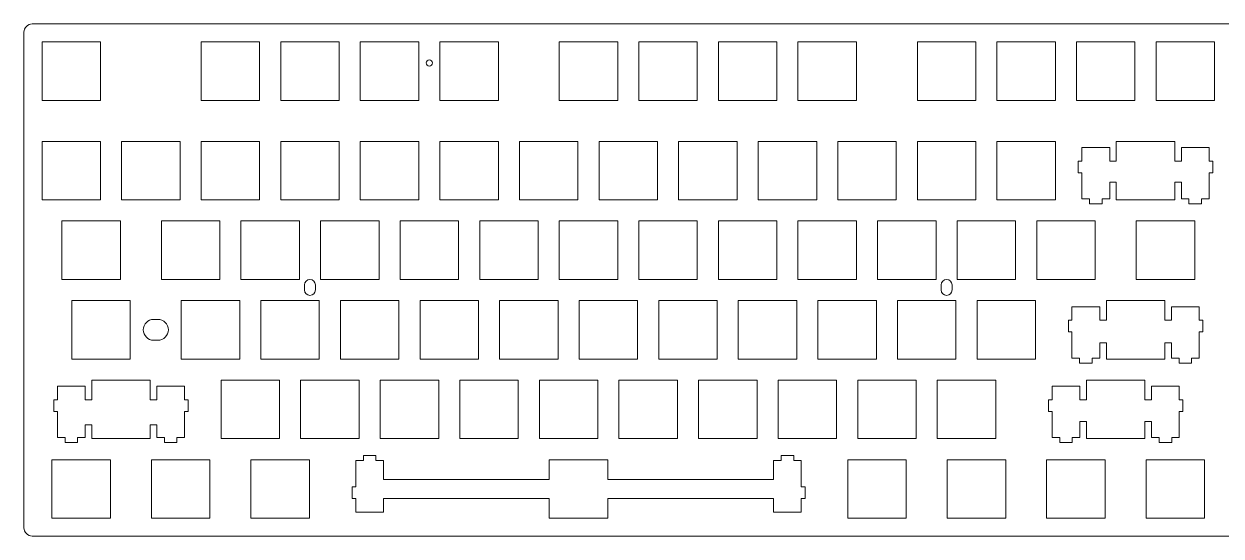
# Model space of a CAD drawing. Header units: millimetres. Extents: x -216 to 216, y -61 to 61.
# Drawn here: x -216.1 to 70.5, y -61.3 to 61.3 of the extents above; entities that cross this region are included whole.
import ezdxf

# ---------------------------------------------------------------- set-up
doc = ezdxf.new("R2010")
doc.units = ezdxf.units.MM
doc.header["$MEASUREMENT"] = 0
doc.layers.add('Layer1', color=7, linetype='Continuous')

msp = doc.modelspace()

# ---------------------------------------------------------------- linework, layer by layer
at = {"layer": 'Layer1', "color": 250, "lineweight": 9}
msp.add_ellipse((-119.05, 51.9716), major_axis=(0, 0.75), ratio=1, dxfattribs=at)
for points in [[(-214.1, 61.3), (-214.1, 61.3), (214.1, 61.3), (214.1, 61.3), (215.2, 61.3), (216.1, 60.4), (216.1, 59.3), (216.1, 59.3), (216.1, -59.3001), (216.1, -59.3001), (216.1, -60.4001), (215.2, -61.3001), (214.1, -61.3001), (214.1, -61.3001), (-214.1, -61.3001), (-214.1, -61.3001), (-215.2, -61.3001), (-216.1, -60.4001), (-216.1, -59.3001), (-216.1, -59.3001), (-216.1, 59.3), (-216.1, 59.3), (-216.1, 60.4), (-215.2, 61.3), (-214.1, 61.3)], [(-147.625, 0.1317), (-147.625, 0.1317), (-147.625, 0.1317), (-147.625, 0.1317), (-148.34, 0.1317), (-148.925, -0.4533), (-148.925, -1.1683), (-148.925, -1.1683), (-148.925, -2.3933), (-148.925, -2.3933), (-148.925, -3.1083), (-148.34, -3.6933), (-147.625, -3.6933), (-147.625, -3.6933), (-147.625, -3.6933), (-147.625, -3.6933), (-146.91, -3.6933), (-146.325, -3.1083), (-146.325, -2.3933), (-146.325, -2.3933), (-146.325, -1.1683), (-146.325, -1.1683), (-146.325, -0.4533), (-146.91, 0.1317), (-147.625, 0.1317)], [(4.775, 0.1317), (4.775, 0.1317), (4.775, 0.1317), (4.775, 0.1317), (4.06, 0.1317), (3.475, -0.4533), (3.475, -1.1683), (3.475, -1.1683), (3.475, -2.3933), (3.475, -2.3933), (3.475, -3.1083), (4.06, -3.6933), (4.775, -3.6933), (4.775, -3.6933), (4.775, -3.6933), (4.775, -3.6933), (5.49, -3.6933), (6.075, -3.1083), (6.075, -2.3933), (6.075, -2.3933), (6.075, -1.1683), (6.075, -1.1683), (6.075, -0.4533), (5.49, 0.1317), (4.775, 0.1317)], [(-185.034, -9.4183), (-185.034, -9.4183), (-184.034, -9.4183), (-184.034, -9.4183), (-182.659, -9.4183), (-181.534, -10.5433), (-181.534, -11.9183), (-181.534, -11.9183), (-181.534, -11.9183), (-181.534, -11.9183), (-181.534, -13.2933), (-182.659, -14.4183), (-184.034, -14.4183), (-184.034, -14.4183), (-185.034, -14.4183), (-185.034, -14.4183), (-186.409, -14.4183), (-187.534, -13.2933), (-187.534, -11.9183), (-187.534, -11.9183), (-187.534, -11.9183), (-187.534, -11.9183), (-187.534, -10.5433), (-186.409, -9.4183), (-185.034, -9.4183)]]:
    msp.add_open_spline(points, degree=3, knots=[0, 0, 0, 0, 0.125, 0.125, 0.125, 0.25, 0.25, 0.25, 0.375, 0.375, 0.375, 0.5, 0.5, 0.5, 0.625, 0.625, 0.625, 0.75, 0.75, 0.75, 0.875, 0.875, 0.875, 1, 1, 1, 1], dxfattribs=at)
at = {"layer": 'Layer1', "lineweight": 9}
for points, knots in [([(-197.775, 56.9937), (-197.775, 56.9937), (-211.775, 56.9937), (-211.775, 56.9937), (-211.775, 56.9937), (-211.775, 42.9937), (-211.775, 42.9937), (-211.775, 42.9937), (-197.775, 42.9937), (-197.775, 42.9937), (-197.775, 42.9937), (-197.775, 56.9937), (-197.775, 56.9937)], [0, 0, 0, 0, 0.25, 0.25, 0.25, 0.5, 0.5, 0.5, 0.75, 0.75, 0.75, 1, 1, 1, 1]), ([(-159.675, 56.9937), (-159.675, 56.9937), (-173.675, 56.9937), (-173.675, 56.9937), (-173.675, 56.9937), (-173.675, 42.9937), (-173.675, 42.9937), (-173.675, 42.9937), (-159.675, 42.9937), (-159.675, 42.9937), (-159.675, 42.9937), (-159.675, 56.9937), (-159.675, 56.9937)], [0, 0, 0, 0, 0.25, 0.25, 0.25, 0.5, 0.5, 0.5, 0.75, 0.75, 0.75, 1, 1, 1, 1]), ([(-140.625, 56.9937), (-140.625, 56.9937), (-154.625, 56.9937), (-154.625, 56.9937), (-154.625, 56.9937), (-154.625, 42.9937), (-154.625, 42.9937), (-154.625, 42.9937), (-140.625, 42.9937), (-140.625, 42.9937), (-140.625, 42.9937), (-140.625, 56.9937), (-140.625, 56.9937)], [0, 0, 0, 0, 0.25, 0.25, 0.25, 0.5, 0.5, 0.5, 0.75, 0.75, 0.75, 1, 1, 1, 1]), ([(-121.575, 56.9937), (-121.575, 56.9937), (-135.575, 56.9937), (-135.575, 56.9937), (-135.575, 56.9937), (-135.575, 42.9937), (-135.575, 42.9937), (-135.575, 42.9937), (-121.575, 42.9937), (-121.575, 42.9937), (-121.575, 42.9937), (-121.575, 56.9937), (-121.575, 56.9937)], [0, 0, 0, 0, 0.25, 0.25, 0.25, 0.5, 0.5, 0.5, 0.75, 0.75, 0.75, 1, 1, 1, 1]), ([(-102.525, 56.9937), (-102.525, 56.9937), (-116.525, 56.9937), (-116.525, 56.9937), (-116.525, 56.9937), (-116.525, 42.9937), (-116.525, 42.9937), (-116.525, 42.9937), (-102.525, 42.9937), (-102.525, 42.9937), (-102.525, 42.9937), (-102.525, 56.9937), (-102.525, 56.9937)], [0, 0, 0, 0, 0.25, 0.25, 0.25, 0.5, 0.5, 0.5, 0.75, 0.75, 0.75, 1, 1, 1, 1]), ([(-73.95, 56.9937), (-73.95, 56.9937), (-87.95, 56.9937), (-87.95, 56.9937), (-87.95, 56.9937), (-87.95, 42.9937), (-87.95, 42.9937), (-87.95, 42.9937), (-73.95, 42.9937), (-73.95, 42.9937), (-73.95, 42.9937), (-73.95, 56.9937), (-73.95, 56.9937)], [0, 0, 0, 0, 0.25, 0.25, 0.25, 0.5, 0.5, 0.5, 0.75, 0.75, 0.75, 1, 1, 1, 1]), ([(-54.9, 56.9937), (-54.9, 56.9937), (-68.9, 56.9937), (-68.9, 56.9937), (-68.9, 56.9937), (-68.9, 42.9937), (-68.9, 42.9937), (-68.9, 42.9937), (-54.9, 42.9937), (-54.9, 42.9937), (-54.9, 42.9937), (-54.9, 56.9937), (-54.9, 56.9937)], [0, 0, 0, 0, 0.25, 0.25, 0.25, 0.5, 0.5, 0.5, 0.75, 0.75, 0.75, 1, 1, 1, 1]), ([(-35.85, 56.9937), (-35.85, 56.9937), (-49.85, 56.9937), (-49.85, 56.9937), (-49.85, 56.9937), (-49.85, 42.9937), (-49.85, 42.9937), (-49.85, 42.9937), (-35.85, 42.9937), (-35.85, 42.9937), (-35.85, 42.9937), (-35.85, 56.9937), (-35.85, 56.9937)], [0, 0, 0, 0, 0.25, 0.25, 0.25, 0.5, 0.5, 0.5, 0.75, 0.75, 0.75, 1, 1, 1, 1]), ([(-16.8, 56.9937), (-16.8, 56.9937), (-30.8, 56.9937), (-30.8, 56.9937), (-30.8, 56.9937), (-30.8, 42.9937), (-30.8, 42.9937), (-30.8, 42.9937), (-16.8, 42.9937), (-16.8, 42.9937), (-16.8, 42.9937), (-16.8, 56.9937), (-16.8, 56.9937)], [0, 0, 0, 0, 0.25, 0.25, 0.25, 0.5, 0.5, 0.5, 0.75, 0.75, 0.75, 1, 1, 1, 1]), ([(11.775, 56.9937), (11.775, 56.9937), (-2.225, 56.9937), (-2.225, 56.9937), (-2.225, 56.9937), (-2.225, 42.9937), (-2.225, 42.9937), (-2.225, 42.9937), (11.775, 42.9937), (11.775, 42.9937), (11.775, 42.9937), (11.775, 56.9937), (11.775, 56.9937)], [0, 0, 0, 0, 0.25, 0.25, 0.25, 0.5, 0.5, 0.5, 0.75, 0.75, 0.75, 1, 1, 1, 1]), ([(30.825, 56.9937), (30.825, 56.9937), (16.825, 56.9937), (16.825, 56.9937), (16.825, 56.9937), (16.825, 42.9937), (16.825, 42.9937), (16.825, 42.9937), (30.825, 42.9937), (30.825, 42.9937), (30.825, 42.9937), (30.825, 56.9937), (30.825, 56.9937)], [0, 0, 0, 0, 0.25, 0.25, 0.25, 0.5, 0.5, 0.5, 0.75, 0.75, 0.75, 1, 1, 1, 1]), ([(49.875, 56.9937), (49.875, 56.9937), (35.875, 56.9937), (35.875, 56.9937), (35.875, 56.9937), (35.875, 42.9937), (35.875, 42.9937), (35.875, 42.9937), (49.875, 42.9937), (49.875, 42.9937), (49.875, 42.9937), (49.875, 56.9937), (49.875, 56.9937)], [0, 0, 0, 0, 0.25, 0.25, 0.25, 0.5, 0.5, 0.5, 0.75, 0.75, 0.75, 1, 1, 1, 1]), ([(68.925, 56.9937), (68.925, 56.9937), (54.925, 56.9937), (54.925, 56.9937), (54.925, 56.9937), (54.925, 42.9937), (54.925, 42.9937), (54.925, 42.9937), (68.925, 42.9937), (68.925, 42.9937), (68.925, 42.9937), (68.925, 56.9937), (68.925, 56.9937)], [0, 0, 0, 0, 0.25, 0.25, 0.25, 0.5, 0.5, 0.5, 0.75, 0.75, 0.75, 1, 1, 1, 1]), ([(-197.775, 33.1817), (-197.775, 33.1817), (-211.775, 33.1817), (-211.775, 33.1817), (-211.775, 33.1817), (-211.775, 19.1817), (-211.775, 19.1817), (-211.775, 19.1817), (-197.775, 19.1817), (-197.775, 19.1817), (-197.775, 19.1817), (-197.775, 33.1817), (-197.775, 33.1817)], [0, 0, 0, 0, 0.25, 0.25, 0.25, 0.5, 0.5, 0.5, 0.75, 0.75, 0.75, 1, 1, 1, 1]), ([(-178.725, 33.1817), (-178.725, 33.1817), (-192.725, 33.1817), (-192.725, 33.1817), (-192.725, 33.1817), (-192.725, 19.1817), (-192.725, 19.1817), (-192.725, 19.1817), (-178.725, 19.1817), (-178.725, 19.1817), (-178.725, 19.1817), (-178.725, 33.1817), (-178.725, 33.1817)], [0, 0, 0, 0, 0.25, 0.25, 0.25, 0.5, 0.5, 0.5, 0.75, 0.75, 0.75, 1, 1, 1, 1]), ([(-159.675, 33.1817), (-159.675, 33.1817), (-173.675, 33.1817), (-173.675, 33.1817), (-173.675, 33.1817), (-173.675, 19.1817), (-173.675, 19.1817), (-173.675, 19.1817), (-159.675, 19.1817), (-159.675, 19.1817), (-159.675, 19.1817), (-159.675, 33.1817), (-159.675, 33.1817)], [0, 0, 0, 0, 0.25, 0.25, 0.25, 0.5, 0.5, 0.5, 0.75, 0.75, 0.75, 1, 1, 1, 1]), ([(-140.625, 33.1817), (-140.625, 33.1817), (-154.625, 33.1817), (-154.625, 33.1817), (-154.625, 33.1817), (-154.625, 19.1817), (-154.625, 19.1817), (-154.625, 19.1817), (-140.625, 19.1817), (-140.625, 19.1817), (-140.625, 19.1817), (-140.625, 33.1817), (-140.625, 33.1817)], [0, 0, 0, 0, 0.25, 0.25, 0.25, 0.5, 0.5, 0.5, 0.75, 0.75, 0.75, 1, 1, 1, 1]), ([(-121.575, 33.1817), (-121.575, 33.1817), (-135.575, 33.1817), (-135.575, 33.1817), (-135.575, 33.1817), (-135.575, 19.1817), (-135.575, 19.1817), (-135.575, 19.1817), (-121.575, 19.1817), (-121.575, 19.1817), (-121.575, 19.1817), (-121.575, 33.1817), (-121.575, 33.1817)], [0, 0, 0, 0, 0.25, 0.25, 0.25, 0.5, 0.5, 0.5, 0.75, 0.75, 0.75, 1, 1, 1, 1]), ([(-102.525, 33.1817), (-102.525, 33.1817), (-116.525, 33.1817), (-116.525, 33.1817), (-116.525, 33.1817), (-116.525, 19.1817), (-116.525, 19.1817), (-116.525, 19.1817), (-102.525, 19.1817), (-102.525, 19.1817), (-102.525, 19.1817), (-102.525, 33.1817), (-102.525, 33.1817)], [0, 0, 0, 0, 0.25, 0.25, 0.25, 0.5, 0.5, 0.5, 0.75, 0.75, 0.75, 1, 1, 1, 1]), ([(-83.475, 33.1817), (-83.475, 33.1817), (-97.475, 33.1817), (-97.475, 33.1817), (-97.475, 33.1817), (-97.475, 19.1817), (-97.475, 19.1817), (-97.475, 19.1817), (-83.475, 19.1817), (-83.475, 19.1817), (-83.475, 19.1817), (-83.475, 33.1817), (-83.475, 33.1817)], [0, 0, 0, 0, 0.25, 0.25, 0.25, 0.5, 0.5, 0.5, 0.75, 0.75, 0.75, 1, 1, 1, 1]), ([(-64.425, 33.1817), (-64.425, 33.1817), (-78.425, 33.1817), (-78.425, 33.1817), (-78.425, 33.1817), (-78.425, 19.1817), (-78.425, 19.1817), (-78.425, 19.1817), (-64.425, 19.1817), (-64.425, 19.1817), (-64.425, 19.1817), (-64.425, 33.1817), (-64.425, 33.1817)], [0, 0, 0, 0, 0.25, 0.25, 0.25, 0.5, 0.5, 0.5, 0.75, 0.75, 0.75, 1, 1, 1, 1]), ([(-45.375, 33.1817), (-45.375, 33.1817), (-59.375, 33.1817), (-59.375, 33.1817), (-59.375, 33.1817), (-59.375, 19.1817), (-59.375, 19.1817), (-59.375, 19.1817), (-45.375, 19.1817), (-45.375, 19.1817), (-45.375, 19.1817), (-45.375, 33.1817), (-45.375, 33.1817)], [0, 0, 0, 0, 0.25, 0.25, 0.25, 0.5, 0.5, 0.5, 0.75, 0.75, 0.75, 1, 1, 1, 1]), ([(-26.325, 33.1817), (-26.325, 33.1817), (-40.325, 33.1817), (-40.325, 33.1817), (-40.325, 33.1817), (-40.325, 19.1817), (-40.325, 19.1817), (-40.325, 19.1817), (-26.325, 19.1817), (-26.325, 19.1817), (-26.325, 19.1817), (-26.325, 33.1817), (-26.325, 33.1817)], [0, 0, 0, 0, 0.25, 0.25, 0.25, 0.5, 0.5, 0.5, 0.75, 0.75, 0.75, 1, 1, 1, 1]), ([(-7.275, 33.1817), (-7.275, 33.1817), (-21.275, 33.1817), (-21.275, 33.1817), (-21.275, 33.1817), (-21.275, 19.1817), (-21.275, 19.1817), (-21.275, 19.1817), (-7.275, 19.1817), (-7.275, 19.1817), (-7.275, 19.1817), (-7.275, 33.1817), (-7.275, 33.1817)], [0, 0, 0, 0, 0.25, 0.25, 0.25, 0.5, 0.5, 0.5, 0.75, 0.75, 0.75, 1, 1, 1, 1]), ([(11.775, 33.1817), (11.775, 33.1817), (-2.225, 33.1817), (-2.225, 33.1817), (-2.225, 33.1817), (-2.225, 19.1817), (-2.225, 19.1817), (-2.225, 19.1817), (11.775, 19.1817), (11.775, 19.1817), (11.775, 19.1817), (11.775, 33.1817), (11.775, 33.1817)], [0, 0, 0, 0, 0.25, 0.25, 0.25, 0.5, 0.5, 0.5, 0.75, 0.75, 0.75, 1, 1, 1, 1]), ([(30.825, 33.1817), (30.825, 33.1817), (16.825, 33.1817), (16.825, 33.1817), (16.825, 33.1817), (16.825, 19.1817), (16.825, 19.1817), (16.825, 19.1817), (30.825, 19.1817), (30.825, 19.1817), (30.825, 19.1817), (30.825, 33.1817), (30.825, 33.1817)], [0, 0, 0, 0, 0.25, 0.25, 0.25, 0.5, 0.5, 0.5, 0.75, 0.75, 0.75, 1, 1, 1, 1]), ([(42, 19.4117), (42, 19.4117), (43.825, 19.4117), (43.825, 19.4117), (43.825, 19.4117), (43.825, 23.3817), (43.825, 23.3817), (43.825, 23.3817), (45.4, 23.3817), (45.4, 23.3817), (45.4, 23.3817), (45.4, 19.1817), (45.4, 19.1817), (45.4, 19.1817), (59.4, 19.1817), (59.4, 19.1817), (59.4, 19.1817), (59.4, 23.3817), (59.4, 23.3817), (59.4, 23.3817), (60.975, 23.3817), (60.975, 23.3817), (60.975, 23.3817), (60.975, 19.4117), (60.975, 19.4117), (60.975, 19.4117), (62.8, 19.4117), (62.8, 19.4117), (62.8, 19.4117), (62.8, 18.2107), (62.8, 18.2107), (62.8, 18.2107), (65.8, 18.2107), (65.8, 18.2107), (65.8, 18.2107), (65.8, 19.4117), (65.8, 19.4117), (65.8, 19.4117), (67.625, 19.4117), (67.625, 19.4117), (67.625, 19.4117), (67.625, 25.6817), (67.625, 25.6817), (67.625, 25.6817), (68.5, 25.6817), (68.5, 25.6817), (68.5, 25.6817), (68.5, 28.4817), (68.5, 28.4817), (68.5, 28.4817), (67.625, 28.4817), (67.625, 28.4817), (67.625, 28.4817), (67.625, 31.7117), (67.625, 31.7117), (67.625, 31.7117), (60.975, 31.7117), (60.975, 31.7117), (60.975, 31.7117), (60.975, 28.4817), (60.975, 28.4817), (60.975, 28.4817), (59.4, 28.4817), (59.4, 28.4817), (59.4, 28.4817), (59.4, 33.1817), (59.4, 33.1817), (59.4, 33.1817), (45.4, 33.1817), (45.4, 33.1817), (45.4, 33.1817), (45.4, 28.4817), (45.4, 28.4817), (45.4, 28.4817), (43.825, 28.4817), (43.825, 28.4817), (43.825, 28.4817), (43.825, 31.7117), (43.825, 31.7117), (43.825, 31.7117), (37.175, 31.7117), (37.175, 31.7117), (37.175, 31.7117), (37.175, 28.4817), (37.175, 28.4817), (37.175, 28.4817), (36.3, 28.4817), (36.3, 28.4817), (36.3, 28.4817), (36.3, 25.6817), (36.3, 25.6817), (36.3, 25.6817), (37.175, 25.6817), (37.175, 25.6817), (37.175, 25.6817), (37.175, 19.4117), (37.175, 19.4117), (37.175, 19.4117), (39, 19.4117), (39, 19.4117), (39, 19.4117), (39, 18.2107), (39, 18.2107), (39, 18.2107), (42, 18.2107), (42, 18.2107), (42, 18.2107), (42, 19.4117), (42, 19.4117)], [0, 0, 0, 0, 0.02777778, 0.02777778, 0.02777778, 0.05555556, 0.05555556, 0.05555556, 0.08333333, 0.08333333, 0.08333333, 0.11111111, 0.11111111, 0.11111111, 0.13888889, 0.13888889, 0.13888889, 0.16666667, 0.16666667, 0.16666667, 0.19444444, 0.19444444, 0.19444444, 0.22222222, 0.22222222, 0.22222222, 0.25, 0.25, 0.25, 0.27777778, 0.27777778, 0.27777778, 0.30555556, 0.30555556, 0.30555556, 0.33333333, 0.33333333, 0.33333333, 0.36111111, 0.36111111, 0.36111111, 0.38888889, 0.38888889, 0.38888889, 0.41666667, 0.41666667, 0.41666667, 0.44444444, 0.44444444, 0.44444444, 0.47222222, 0.47222222, 0.47222222, 0.5, 0.5, 0.5, 0.52777778, 0.52777778, 0.52777778, 0.55555556, 0.55555556, 0.55555556, 0.58333333, 0.58333333, 0.58333333, 0.61111111, 0.61111111, 0.61111111, 0.63888889, 0.63888889, 0.63888889, 0.66666667, 0.66666667, 0.66666667, 0.69444444, 0.69444444, 0.69444444, 0.72222222, 0.72222222, 0.72222222, 0.75, 0.75, 0.75, 0.77777778, 0.77777778, 0.77777778, 0.80555556, 0.80555556, 0.80555556, 0.83333333, 0.83333333, 0.83333333, 0.86111111, 0.86111111, 0.86111111, 0.88888889, 0.88888889, 0.88888889, 0.91666667, 0.91666667, 0.91666667, 0.94444444, 0.94444444, 0.94444444, 0.97222222, 0.97222222, 0.97222222, 1, 1, 1, 1]), ([(-193.012, 14.1317), (-193.012, 14.1317), (-207.012, 14.1317), (-207.012, 14.1317), (-207.012, 14.1317), (-207.012, 0.1317), (-207.012, 0.1317), (-207.012, 0.1317), (-193.012, 0.1317), (-193.012, 0.1317), (-193.012, 0.1317), (-193.012, 14.1317), (-193.012, 14.1317)], [0, 0, 0, 0, 0.25, 0.25, 0.25, 0.5, 0.5, 0.5, 0.75, 0.75, 0.75, 1, 1, 1, 1]), ([(-169.2, 14.1317), (-169.2, 14.1317), (-183.2, 14.1317), (-183.2, 14.1317), (-183.2, 14.1317), (-183.2, 0.1317), (-183.2, 0.1317), (-183.2, 0.1317), (-169.2, 0.1317), (-169.2, 0.1317), (-169.2, 0.1317), (-169.2, 14.1317), (-169.2, 14.1317)], [0, 0, 0, 0, 0.25, 0.25, 0.25, 0.5, 0.5, 0.5, 0.75, 0.75, 0.75, 1, 1, 1, 1]), ([(-150.15, 14.1317), (-150.15, 14.1317), (-164.15, 14.1317), (-164.15, 14.1317), (-164.15, 14.1317), (-164.15, 0.1317), (-164.15, 0.1317), (-164.15, 0.1317), (-150.15, 0.1317), (-150.15, 0.1317), (-150.15, 0.1317), (-150.15, 14.1317), (-150.15, 14.1317)], [0, 0, 0, 0, 0.25, 0.25, 0.25, 0.5, 0.5, 0.5, 0.75, 0.75, 0.75, 1, 1, 1, 1]), ([(-131.1, 14.1317), (-131.1, 14.1317), (-145.1, 14.1317), (-145.1, 14.1317), (-145.1, 14.1317), (-145.1, 0.1317), (-145.1, 0.1317), (-145.1, 0.1317), (-131.1, 0.1317), (-131.1, 0.1317), (-131.1, 0.1317), (-131.1, 14.1317), (-131.1, 14.1317)], [0, 0, 0, 0, 0.25, 0.25, 0.25, 0.5, 0.5, 0.5, 0.75, 0.75, 0.75, 1, 1, 1, 1]), ([(-112.05, 14.1317), (-112.05, 14.1317), (-126.05, 14.1317), (-126.05, 14.1317), (-126.05, 14.1317), (-126.05, 0.1317), (-126.05, 0.1317), (-126.05, 0.1317), (-112.05, 0.1317), (-112.05, 0.1317), (-112.05, 0.1317), (-112.05, 14.1317), (-112.05, 14.1317)], [0, 0, 0, 0, 0.25, 0.25, 0.25, 0.5, 0.5, 0.5, 0.75, 0.75, 0.75, 1, 1, 1, 1]), ([(-93, 14.1317), (-93, 14.1317), (-107, 14.1317), (-107, 14.1317), (-107, 14.1317), (-107, 0.1317), (-107, 0.1317), (-107, 0.1317), (-93, 0.1317), (-93, 0.1317), (-93, 0.1317), (-93, 14.1317), (-93, 14.1317)], [0, 0, 0, 0, 0.25, 0.25, 0.25, 0.5, 0.5, 0.5, 0.75, 0.75, 0.75, 1, 1, 1, 1]), ([(-73.95, 14.1317), (-73.95, 14.1317), (-87.95, 14.1317), (-87.95, 14.1317), (-87.95, 14.1317), (-87.95, 0.1317), (-87.95, 0.1317), (-87.95, 0.1317), (-73.95, 0.1317), (-73.95, 0.1317), (-73.95, 0.1317), (-73.95, 14.1317), (-73.95, 14.1317)], [0, 0, 0, 0, 0.25, 0.25, 0.25, 0.5, 0.5, 0.5, 0.75, 0.75, 0.75, 1, 1, 1, 1]), ([(-54.9, 14.1317), (-54.9, 14.1317), (-68.9, 14.1317), (-68.9, 14.1317), (-68.9, 14.1317), (-68.9, 0.1317), (-68.9, 0.1317), (-68.9, 0.1317), (-54.9, 0.1317), (-54.9, 0.1317), (-54.9, 0.1317), (-54.9, 14.1317), (-54.9, 14.1317)], [0, 0, 0, 0, 0.25, 0.25, 0.25, 0.5, 0.5, 0.5, 0.75, 0.75, 0.75, 1, 1, 1, 1]), ([(-35.85, 14.1317), (-35.85, 14.1317), (-49.85, 14.1317), (-49.85, 14.1317), (-49.85, 14.1317), (-49.85, 0.1317), (-49.85, 0.1317), (-49.85, 0.1317), (-35.85, 0.1317), (-35.85, 0.1317), (-35.85, 0.1317), (-35.85, 14.1317), (-35.85, 14.1317)], [0, 0, 0, 0, 0.25, 0.25, 0.25, 0.5, 0.5, 0.5, 0.75, 0.75, 0.75, 1, 1, 1, 1]), ([(-16.8, 14.1317), (-16.8, 14.1317), (-30.8, 14.1317), (-30.8, 14.1317), (-30.8, 14.1317), (-30.8, 0.1317), (-30.8, 0.1317), (-30.8, 0.1317), (-16.8, 0.1317), (-16.8, 0.1317), (-16.8, 0.1317), (-16.8, 14.1317), (-16.8, 14.1317)], [0, 0, 0, 0, 0.25, 0.25, 0.25, 0.5, 0.5, 0.5, 0.75, 0.75, 0.75, 1, 1, 1, 1]), ([(2.25, 14.1317), (2.25, 14.1317), (-11.75, 14.1317), (-11.75, 14.1317), (-11.75, 14.1317), (-11.75, 0.1317), (-11.75, 0.1317), (-11.75, 0.1317), (2.25, 0.1317), (2.25, 0.1317), (2.25, 0.1317), (2.25, 14.1317), (2.25, 14.1317)], [0, 0, 0, 0, 0.25, 0.25, 0.25, 0.5, 0.5, 0.5, 0.75, 0.75, 0.75, 1, 1, 1, 1]), ([(21.3, 14.1317), (21.3, 14.1317), (7.3, 14.1317), (7.3, 14.1317), (7.3, 14.1317), (7.3, 0.1317), (7.3, 0.1317), (7.3, 0.1317), (21.3, 0.1317), (21.3, 0.1317), (21.3, 0.1317), (21.3, 14.1317), (21.3, 14.1317)], [0, 0, 0, 0, 0.25, 0.25, 0.25, 0.5, 0.5, 0.5, 0.75, 0.75, 0.75, 1, 1, 1, 1]), ([(40.35, 14.1317), (40.35, 14.1317), (26.35, 14.1317), (26.35, 14.1317), (26.35, 14.1317), (26.35, 0.1317), (26.35, 0.1317), (26.35, 0.1317), (40.35, 0.1317), (40.35, 0.1317), (40.35, 0.1317), (40.35, 14.1317), (40.35, 14.1317)], [0, 0, 0, 0, 0.25, 0.25, 0.25, 0.5, 0.5, 0.5, 0.75, 0.75, 0.75, 1, 1, 1, 1]), ([(64.163, 14.1317), (64.163, 14.1317), (50.163, 14.1317), (50.163, 14.1317), (50.163, 14.1317), (50.163, 0.1317), (50.163, 0.1317), (50.163, 0.1317), (64.163, 0.1317), (64.163, 0.1317), (64.163, 0.1317), (64.163, 14.1317), (64.163, 14.1317)], [0, 0, 0, 0, 0.25, 0.25, 0.25, 0.5, 0.5, 0.5, 0.75, 0.75, 0.75, 1, 1, 1, 1]), ([(-190.631, -4.9183), (-190.631, -4.9183), (-204.631, -4.9183), (-204.631, -4.9183), (-204.631, -4.9183), (-204.631, -18.9183), (-204.631, -18.9183), (-204.631, -18.9183), (-190.631, -18.9183), (-190.631, -18.9183), (-190.631, -18.9183), (-190.631, -4.9183), (-190.631, -4.9183)], [0, 0, 0, 0, 0.25, 0.25, 0.25, 0.5, 0.5, 0.5, 0.75, 0.75, 0.75, 1, 1, 1, 1]), ([(-164.437, -4.9183), (-164.437, -4.9183), (-178.437, -4.9183), (-178.437, -4.9183), (-178.437, -4.9183), (-178.437, -18.9183), (-178.437, -18.9183), (-178.437, -18.9183), (-164.437, -18.9183), (-164.437, -18.9183), (-164.437, -18.9183), (-164.437, -4.9183), (-164.437, -4.9183)], [0, 0, 0, 0, 0.25, 0.25, 0.25, 0.5, 0.5, 0.5, 0.75, 0.75, 0.75, 1, 1, 1, 1]), ([(-145.387, -4.9183), (-145.387, -4.9183), (-159.387, -4.9183), (-159.387, -4.9183), (-159.387, -4.9183), (-159.387, -18.9183), (-159.387, -18.9183), (-159.387, -18.9183), (-145.387, -18.9183), (-145.387, -18.9183), (-145.387, -18.9183), (-145.387, -4.9183), (-145.387, -4.9183)], [0, 0, 0, 0, 0.25, 0.25, 0.25, 0.5, 0.5, 0.5, 0.75, 0.75, 0.75, 1, 1, 1, 1]), ([(-126.337, -4.9183), (-126.337, -4.9183), (-140.337, -4.9183), (-140.337, -4.9183), (-140.337, -4.9183), (-140.337, -18.9183), (-140.337, -18.9183), (-140.337, -18.9183), (-126.337, -18.9183), (-126.337, -18.9183), (-126.337, -18.9183), (-126.337, -4.9183), (-126.337, -4.9183)], [0, 0, 0, 0, 0.25, 0.25, 0.25, 0.5, 0.5, 0.5, 0.75, 0.75, 0.75, 1, 1, 1, 1]), ([(-107.287, -4.9183), (-107.287, -4.9183), (-121.287, -4.9183), (-121.287, -4.9183), (-121.287, -4.9183), (-121.287, -18.9183), (-121.287, -18.9183), (-121.287, -18.9183), (-107.287, -18.9183), (-107.287, -18.9183), (-107.287, -18.9183), (-107.287, -4.9183), (-107.287, -4.9183)], [0, 0, 0, 0, 0.25, 0.25, 0.25, 0.5, 0.5, 0.5, 0.75, 0.75, 0.75, 1, 1, 1, 1]), ([(-88.237, -4.9183), (-88.237, -4.9183), (-102.237, -4.9183), (-102.237, -4.9183), (-102.237, -4.9183), (-102.237, -18.9183), (-102.237, -18.9183), (-102.237, -18.9183), (-88.237, -18.9183), (-88.237, -18.9183), (-88.237, -18.9183), (-88.237, -4.9183), (-88.237, -4.9183)], [0, 0, 0, 0, 0.25, 0.25, 0.25, 0.5, 0.5, 0.5, 0.75, 0.75, 0.75, 1, 1, 1, 1]), ([(-69.187, -4.9183), (-69.187, -4.9183), (-83.187, -4.9183), (-83.187, -4.9183), (-83.187, -4.9183), (-83.187, -18.9183), (-83.187, -18.9183), (-83.187, -18.9183), (-69.187, -18.9183), (-69.187, -18.9183), (-69.187, -18.9183), (-69.187, -4.9183), (-69.187, -4.9183)], [0, 0, 0, 0, 0.25, 0.25, 0.25, 0.5, 0.5, 0.5, 0.75, 0.75, 0.75, 1, 1, 1, 1]), ([(-50.137, -4.9183), (-50.137, -4.9183), (-64.137, -4.9183), (-64.137, -4.9183), (-64.137, -4.9183), (-64.137, -18.9183), (-64.137, -18.9183), (-64.137, -18.9183), (-50.137, -18.9183), (-50.137, -18.9183), (-50.137, -18.9183), (-50.137, -4.9183), (-50.137, -4.9183)], [0, 0, 0, 0, 0.25, 0.25, 0.25, 0.5, 0.5, 0.5, 0.75, 0.75, 0.75, 1, 1, 1, 1]), ([(-31.087, -4.9183), (-31.087, -4.9183), (-45.087, -4.9183), (-45.087, -4.9183), (-45.087, -4.9183), (-45.087, -18.9183), (-45.087, -18.9183), (-45.087, -18.9183), (-31.087, -18.9183), (-31.087, -18.9183), (-31.087, -18.9183), (-31.087, -4.9183), (-31.087, -4.9183)], [0, 0, 0, 0, 0.25, 0.25, 0.25, 0.5, 0.5, 0.5, 0.75, 0.75, 0.75, 1, 1, 1, 1]), ([(-12.037, -4.9183), (-12.037, -4.9183), (-26.037, -4.9183), (-26.037, -4.9183), (-26.037, -4.9183), (-26.037, -18.9183), (-26.037, -18.9183), (-26.037, -18.9183), (-12.037, -18.9183), (-12.037, -18.9183), (-12.037, -18.9183), (-12.037, -4.9183), (-12.037, -4.9183)], [0, 0, 0, 0, 0.25, 0.25, 0.25, 0.5, 0.5, 0.5, 0.75, 0.75, 0.75, 1, 1, 1, 1]), ([(7.013, -4.9183), (7.013, -4.9183), (-6.987, -4.9183), (-6.987, -4.9183), (-6.987, -4.9183), (-6.987, -18.9183), (-6.987, -18.9183), (-6.987, -18.9183), (7.013, -18.9183), (7.013, -18.9183), (7.013, -18.9183), (7.013, -4.9183), (7.013, -4.9183)], [0, 0, 0, 0, 0.25, 0.25, 0.25, 0.5, 0.5, 0.5, 0.75, 0.75, 0.75, 1, 1, 1, 1]), ([(26.063, -4.9183), (26.063, -4.9183), (12.063, -4.9183), (12.063, -4.9183), (12.063, -4.9183), (12.063, -18.9183), (12.063, -18.9183), (12.063, -18.9183), (26.063, -18.9183), (26.063, -18.9183), (26.063, -18.9183), (26.063, -4.9183), (26.063, -4.9183)], [0, 0, 0, 0, 0.25, 0.25, 0.25, 0.5, 0.5, 0.5, 0.75, 0.75, 0.75, 1, 1, 1, 1]), ([(39.619, -18.6893), (39.619, -18.6893), (41.444, -18.6893), (41.444, -18.6893), (41.444, -18.6893), (41.444, -15.0183), (41.444, -15.0183), (41.444, -15.0183), (43.019, -15.0183), (43.019, -15.0183), (43.019, -15.0183), (43.019, -18.9183), (43.019, -18.9183), (43.019, -18.9183), (57.019, -18.9183), (57.019, -18.9183), (57.019, -18.9183), (57.019, -15.0183), (57.019, -15.0183), (57.019, -15.0183), (58.594, -15.0183), (58.594, -15.0183), (58.594, -15.0183), (58.594, -18.6893), (58.594, -18.6893), (58.594, -18.6893), (60.419, -18.6893), (60.419, -18.6893), (60.419, -18.6893), (60.419, -19.8883), (60.419, -19.8883), (60.419, -19.8883), (63.419, -19.8883), (63.419, -19.8883), (63.419, -19.8883), (63.419, -18.6893), (63.419, -18.6893), (63.419, -18.6893), (65.244, -18.6893), (65.244, -18.6893), (65.244, -18.6893), (65.244, -12.4183), (65.244, -12.4183), (65.244, -12.4183), (66.119, -12.4183), (66.119, -12.4183), (66.119, -12.4183), (66.119, -9.6183), (66.119, -9.6183), (66.119, -9.6183), (65.244, -9.6183), (65.244, -9.6183), (65.244, -9.6183), (65.244, -6.3883), (65.244, -6.3883), (65.244, -6.3883), (58.594, -6.3883), (58.594, -6.3883), (58.594, -6.3883), (58.594, -9.6183), (58.594, -9.6183), (58.594, -9.6183), (57.019, -9.6183), (57.019, -9.6183), (57.019, -9.6183), (57.019, -4.9183), (57.019, -4.9183), (57.019, -4.9183), (43.019, -4.9183), (43.019, -4.9183), (43.019, -4.9183), (43.019, -9.6183), (43.019, -9.6183), (43.019, -9.6183), (41.444, -9.6183), (41.444, -9.6183), (41.444, -9.6183), (41.444, -6.3883), (41.444, -6.3883), (41.444, -6.3883), (34.794, -6.3883), (34.794, -6.3883), (34.794, -6.3883), (34.794, -9.6183), (34.794, -9.6183), (34.794, -9.6183), (33.919, -9.6183), (33.919, -9.6183), (33.919, -9.6183), (33.919, -12.4183), (33.919, -12.4183), (33.919, -12.4183), (34.794, -12.4183), (34.794, -12.4183), (34.794, -12.4183), (34.794, -18.6893), (34.794, -18.6893), (34.794, -18.6893), (36.619, -18.6893), (36.619, -18.6893), (36.619, -18.6893), (36.619, -19.8883), (36.619, -19.8883), (36.619, -19.8883), (39.619, -19.8883), (39.619, -19.8883), (39.619, -19.8883), (39.619, -18.6893), (39.619, -18.6893)], [0, 0, 0, 0, 0.02777778, 0.02777778, 0.02777778, 0.05555556, 0.05555556, 0.05555556, 0.08333333, 0.08333333, 0.08333333, 0.11111111, 0.11111111, 0.11111111, 0.13888889, 0.13888889, 0.13888889, 0.16666667, 0.16666667, 0.16666667, 0.19444444, 0.19444444, 0.19444444, 0.22222222, 0.22222222, 0.22222222, 0.25, 0.25, 0.25, 0.27777778, 0.27777778, 0.27777778, 0.30555556, 0.30555556, 0.30555556, 0.33333333, 0.33333333, 0.33333333, 0.36111111, 0.36111111, 0.36111111, 0.38888889, 0.38888889, 0.38888889, 0.41666667, 0.41666667, 0.41666667, 0.44444444, 0.44444444, 0.44444444, 0.47222222, 0.47222222, 0.47222222, 0.5, 0.5, 0.5, 0.52777778, 0.52777778, 0.52777778, 0.55555556, 0.55555556, 0.55555556, 0.58333333, 0.58333333, 0.58333333, 0.61111111, 0.61111111, 0.61111111, 0.63888889, 0.63888889, 0.63888889, 0.66666667, 0.66666667, 0.66666667, 0.69444444, 0.69444444, 0.69444444, 0.72222222, 0.72222222, 0.72222222, 0.75, 0.75, 0.75, 0.77777778, 0.77777778, 0.77777778, 0.80555556, 0.80555556, 0.80555556, 0.83333333, 0.83333333, 0.83333333, 0.86111111, 0.86111111, 0.86111111, 0.88888889, 0.88888889, 0.88888889, 0.91666667, 0.91666667, 0.91666667, 0.94444444, 0.94444444, 0.94444444, 0.97222222, 0.97222222, 0.97222222, 1, 1, 1, 1]), ([(-203.269, -37.7393), (-203.269, -37.7393), (-201.444, -37.7393), (-201.444, -37.7393), (-201.444, -37.7393), (-201.444, -34.6693), (-201.444, -34.6693), (-201.444, -34.6693), (-199.869, -34.6693), (-199.869, -34.6693), (-199.869, -34.6693), (-199.869, -37.9693), (-199.869, -37.9693), (-199.869, -37.9693), (-185.869, -37.9693), (-185.869, -37.9693), (-185.869, -37.9693), (-185.869, -34.6693), (-185.869, -34.6693), (-185.869, -34.6693), (-184.294, -34.6693), (-184.294, -34.6693), (-184.294, -34.6693), (-184.294, -37.7393), (-184.294, -37.7393), (-184.294, -37.7393), (-182.469, -37.7393), (-182.469, -37.7393), (-182.469, -37.7393), (-182.469, -38.9393), (-182.469, -38.9393), (-182.469, -38.9393), (-179.469, -38.9393), (-179.469, -38.9393), (-179.469, -38.9393), (-179.469, -37.7393), (-179.469, -37.7393), (-179.469, -37.7393), (-177.644, -37.7393), (-177.644, -37.7393), (-177.644, -37.7393), (-177.644, -31.4693), (-177.644, -31.4693), (-177.644, -31.4693), (-176.769, -31.4693), (-176.769, -31.4693), (-176.769, -31.4693), (-176.769, -28.6683), (-176.769, -28.6683), (-176.769, -28.6683), (-177.644, -28.6683), (-177.644, -28.6683), (-177.644, -28.6683), (-177.644, -25.4393), (-177.644, -25.4393), (-177.644, -25.4393), (-184.294, -25.4393), (-184.294, -25.4393), (-184.294, -25.4393), (-184.294, -28.6683), (-184.294, -28.6683), (-184.294, -28.6683), (-185.869, -28.6683), (-185.869, -28.6683), (-185.869, -28.6683), (-185.869, -23.9693), (-185.869, -23.9693), (-185.869, -23.9693), (-199.869, -23.9693), (-199.869, -23.9693), (-199.869, -23.9693), (-199.869, -28.6683), (-199.869, -28.6683), (-199.869, -28.6683), (-201.444, -28.6683), (-201.444, -28.6683), (-201.444, -28.6683), (-201.444, -25.4393), (-201.444, -25.4393), (-201.444, -25.4393), (-208.094, -25.4393), (-208.094, -25.4393), (-208.094, -25.4393), (-208.094, -28.6683), (-208.094, -28.6683), (-208.094, -28.6683), (-208.969, -28.6683), (-208.969, -28.6683), (-208.969, -28.6683), (-208.969, -31.4693), (-208.969, -31.4693), (-208.969, -31.4693), (-208.094, -31.4693), (-208.094, -31.4693), (-208.094, -31.4693), (-208.094, -37.7393), (-208.094, -37.7393), (-208.094, -37.7393), (-206.269, -37.7393), (-206.269, -37.7393), (-206.269, -37.7393), (-206.269, -38.9393), (-206.269, -38.9393), (-206.269, -38.9393), (-203.269, -38.9393), (-203.269, -38.9393), (-203.269, -38.9393), (-203.269, -37.7393), (-203.269, -37.7393)], [0, 0, 0, 0, 0.02777778, 0.02777778, 0.02777778, 0.05555556, 0.05555556, 0.05555556, 0.08333333, 0.08333333, 0.08333333, 0.11111111, 0.11111111, 0.11111111, 0.13888889, 0.13888889, 0.13888889, 0.16666667, 0.16666667, 0.16666667, 0.19444444, 0.19444444, 0.19444444, 0.22222222, 0.22222222, 0.22222222, 0.25, 0.25, 0.25, 0.27777778, 0.27777778, 0.27777778, 0.30555556, 0.30555556, 0.30555556, 0.33333333, 0.33333333, 0.33333333, 0.36111111, 0.36111111, 0.36111111, 0.38888889, 0.38888889, 0.38888889, 0.41666667, 0.41666667, 0.41666667, 0.44444444, 0.44444444, 0.44444444, 0.47222222, 0.47222222, 0.47222222, 0.5, 0.5, 0.5, 0.52777778, 0.52777778, 0.52777778, 0.55555556, 0.55555556, 0.55555556, 0.58333333, 0.58333333, 0.58333333, 0.61111111, 0.61111111, 0.61111111, 0.63888889, 0.63888889, 0.63888889, 0.66666667, 0.66666667, 0.66666667, 0.69444444, 0.69444444, 0.69444444, 0.72222222, 0.72222222, 0.72222222, 0.75, 0.75, 0.75, 0.77777778, 0.77777778, 0.77777778, 0.80555556, 0.80555556, 0.80555556, 0.83333333, 0.83333333, 0.83333333, 0.86111111, 0.86111111, 0.86111111, 0.88888889, 0.88888889, 0.88888889, 0.91666667, 0.91666667, 0.91666667, 0.94444444, 0.94444444, 0.94444444, 0.97222222, 0.97222222, 0.97222222, 1, 1, 1, 1]), ([(-154.912, -23.9693), (-154.912, -23.9693), (-168.912, -23.9693), (-168.912, -23.9693), (-168.912, -23.9693), (-168.912, -37.9693), (-168.912, -37.9693), (-168.912, -37.9693), (-154.912, -37.9693), (-154.912, -37.9693), (-154.912, -37.9693), (-154.912, -23.9693), (-154.912, -23.9693)], [0, 0, 0, 0, 0.25, 0.25, 0.25, 0.5, 0.5, 0.5, 0.75, 0.75, 0.75, 1, 1, 1, 1]), ([(-135.862, -23.9693), (-135.862, -23.9693), (-149.862, -23.9693), (-149.862, -23.9693), (-149.862, -23.9693), (-149.862, -37.9693), (-149.862, -37.9693), (-149.862, -37.9693), (-135.862, -37.9693), (-135.862, -37.9693), (-135.862, -37.9693), (-135.862, -23.9693), (-135.862, -23.9693)], [0, 0, 0, 0, 0.25, 0.25, 0.25, 0.5, 0.5, 0.5, 0.75, 0.75, 0.75, 1, 1, 1, 1]), ([(-116.812, -23.9693), (-116.812, -23.9693), (-130.812, -23.9693), (-130.812, -23.9693), (-130.812, -23.9693), (-130.812, -37.9693), (-130.812, -37.9693), (-130.812, -37.9693), (-116.812, -37.9693), (-116.812, -37.9693), (-116.812, -37.9693), (-116.812, -23.9693), (-116.812, -23.9693)], [0, 0, 0, 0, 0.25, 0.25, 0.25, 0.5, 0.5, 0.5, 0.75, 0.75, 0.75, 1, 1, 1, 1]), ([(-97.762, -23.9693), (-97.762, -23.9693), (-111.762, -23.9693), (-111.762, -23.9693), (-111.762, -23.9693), (-111.762, -37.9693), (-111.762, -37.9693), (-111.762, -37.9693), (-97.762, -37.9693), (-97.762, -37.9693), (-97.762, -37.9693), (-97.762, -23.9693), (-97.762, -23.9693)], [0, 0, 0, 0, 0.25, 0.25, 0.25, 0.5, 0.5, 0.5, 0.75, 0.75, 0.75, 1, 1, 1, 1]), ([(-78.712, -23.9693), (-78.712, -23.9693), (-92.712, -23.9693), (-92.712, -23.9693), (-92.712, -23.9693), (-92.712, -37.9693), (-92.712, -37.9693), (-92.712, -37.9693), (-78.712, -37.9693), (-78.712, -37.9693), (-78.712, -37.9693), (-78.712, -23.9693), (-78.712, -23.9693)], [0, 0, 0, 0, 0.25, 0.25, 0.25, 0.5, 0.5, 0.5, 0.75, 0.75, 0.75, 1, 1, 1, 1]), ([(-59.662, -23.9693), (-59.662, -23.9693), (-73.662, -23.9693), (-73.662, -23.9693), (-73.662, -23.9693), (-73.662, -37.9693), (-73.662, -37.9693), (-73.662, -37.9693), (-59.662, -37.9693), (-59.662, -37.9693), (-59.662, -37.9693), (-59.662, -23.9693), (-59.662, -23.9693)], [0, 0, 0, 0, 0.25, 0.25, 0.25, 0.5, 0.5, 0.5, 0.75, 0.75, 0.75, 1, 1, 1, 1]), ([(-40.612, -23.9693), (-40.612, -23.9693), (-54.612, -23.9693), (-54.612, -23.9693), (-54.612, -23.9693), (-54.612, -37.9693), (-54.612, -37.9693), (-54.612, -37.9693), (-40.612, -37.9693), (-40.612, -37.9693), (-40.612, -37.9693), (-40.612, -23.9693), (-40.612, -23.9693)], [0, 0, 0, 0, 0.25, 0.25, 0.25, 0.5, 0.5, 0.5, 0.75, 0.75, 0.75, 1, 1, 1, 1]), ([(-21.562, -23.9693), (-21.562, -23.9693), (-35.562, -23.9693), (-35.562, -23.9693), (-35.562, -23.9693), (-35.562, -37.9693), (-35.562, -37.9693), (-35.562, -37.9693), (-21.562, -37.9693), (-21.562, -37.9693), (-21.562, -37.9693), (-21.562, -23.9693), (-21.562, -23.9693)], [0, 0, 0, 0, 0.25, 0.25, 0.25, 0.5, 0.5, 0.5, 0.75, 0.75, 0.75, 1, 1, 1, 1]), ([(-2.512, -23.9693), (-2.512, -23.9693), (-16.512, -23.9693), (-16.512, -23.9693), (-16.512, -23.9693), (-16.512, -37.9693), (-16.512, -37.9693), (-16.512, -37.9693), (-2.512, -37.9693), (-2.512, -37.9693), (-2.512, -37.9693), (-2.512, -23.9693), (-2.512, -23.9693)], [0, 0, 0, 0, 0.25, 0.25, 0.25, 0.5, 0.5, 0.5, 0.75, 0.75, 0.75, 1, 1, 1, 1]), ([(16.538, -23.9693), (16.538, -23.9693), (2.538, -23.9693), (2.538, -23.9693), (2.538, -23.9693), (2.538, -37.9693), (2.538, -37.9693), (2.538, -37.9693), (16.538, -37.9693), (16.538, -37.9693), (16.538, -37.9693), (16.538, -23.9693), (16.538, -23.9693)], [0, 0, 0, 0, 0.25, 0.25, 0.25, 0.5, 0.5, 0.5, 0.75, 0.75, 0.75, 1, 1, 1, 1]), ([(34.856, -37.7393), (34.856, -37.7393), (36.681, -37.7393), (36.681, -37.7393), (36.681, -37.7393), (36.681, -33.8693), (36.681, -33.8693), (36.681, -33.8693), (38.256, -33.8693), (38.256, -33.8693), (38.256, -33.8693), (38.256, -37.9693), (38.256, -37.9693), (38.256, -37.9693), (52.256, -37.9693), (52.256, -37.9693), (52.256, -37.9693), (52.256, -33.8693), (52.256, -33.8693), (52.256, -33.8693), (53.831, -33.8693), (53.831, -33.8693), (53.831, -33.8693), (53.831, -37.7393), (53.831, -37.7393), (53.831, -37.7393), (55.656, -37.7393), (55.656, -37.7393), (55.656, -37.7393), (55.656, -38.9393), (55.656, -38.9393), (55.656, -38.9393), (58.656, -38.9393), (58.656, -38.9393), (58.656, -38.9393), (58.656, -37.7393), (58.656, -37.7393), (58.656, -37.7393), (60.481, -37.7393), (60.481, -37.7393), (60.481, -37.7393), (60.481, -31.4693), (60.481, -31.4693), (60.481, -31.4693), (61.356, -31.4693), (61.356, -31.4693), (61.356, -31.4693), (61.356, -28.6683), (61.356, -28.6683), (61.356, -28.6683), (60.481, -28.6683), (60.481, -28.6683), (60.481, -28.6683), (60.481, -25.4393), (60.481, -25.4393), (60.481, -25.4393), (53.831, -25.4393), (53.831, -25.4393), (53.831, -25.4393), (53.831, -28.6683), (53.831, -28.6683), (53.831, -28.6683), (52.256, -28.6683), (52.256, -28.6683), (52.256, -28.6683), (52.256, -23.9693), (52.256, -23.9693), (52.256, -23.9693), (38.256, -23.9693), (38.256, -23.9693), (38.256, -23.9693), (38.256, -28.6683), (38.256, -28.6683), (38.256, -28.6683), (36.681, -28.6683), (36.681, -28.6683), (36.681, -28.6683), (36.681, -25.4393), (36.681, -25.4393), (36.681, -25.4393), (30.031, -25.4393), (30.031, -25.4393), (30.031, -25.4393), (30.031, -28.6683), (30.031, -28.6683), (30.031, -28.6683), (29.156, -28.6683), (29.156, -28.6683), (29.156, -28.6683), (29.156, -31.4693), (29.156, -31.4693), (29.156, -31.4693), (30.031, -31.4693), (30.031, -31.4693), (30.031, -31.4693), (30.031, -37.7393), (30.031, -37.7393), (30.031, -37.7393), (31.856, -37.7393), (31.856, -37.7393), (31.856, -37.7393), (31.856, -38.9393), (31.856, -38.9393), (31.856, -38.9393), (34.856, -38.9393), (34.856, -38.9393), (34.856, -38.9393), (34.856, -37.7393), (34.856, -37.7393)], [0, 0, 0, 0, 0.02777778, 0.02777778, 0.02777778, 0.05555556, 0.05555556, 0.05555556, 0.08333333, 0.08333333, 0.08333333, 0.11111111, 0.11111111, 0.11111111, 0.13888889, 0.13888889, 0.13888889, 0.16666667, 0.16666667, 0.16666667, 0.19444444, 0.19444444, 0.19444444, 0.22222222, 0.22222222, 0.22222222, 0.25, 0.25, 0.25, 0.27777778, 0.27777778, 0.27777778, 0.30555556, 0.30555556, 0.30555556, 0.33333333, 0.33333333, 0.33333333, 0.36111111, 0.36111111, 0.36111111, 0.38888889, 0.38888889, 0.38888889, 0.41666667, 0.41666667, 0.41666667, 0.44444444, 0.44444444, 0.44444444, 0.47222222, 0.47222222, 0.47222222, 0.5, 0.5, 0.5, 0.52777778, 0.52777778, 0.52777778, 0.55555556, 0.55555556, 0.55555556, 0.58333333, 0.58333333, 0.58333333, 0.61111111, 0.61111111, 0.61111111, 0.63888889, 0.63888889, 0.63888889, 0.66666667, 0.66666667, 0.66666667, 0.69444444, 0.69444444, 0.69444444, 0.72222222, 0.72222222, 0.72222222, 0.75, 0.75, 0.75, 0.77777778, 0.77777778, 0.77777778, 0.80555556, 0.80555556, 0.80555556, 0.83333333, 0.83333333, 0.83333333, 0.86111111, 0.86111111, 0.86111111, 0.88888889, 0.88888889, 0.88888889, 0.91666667, 0.91666667, 0.91666667, 0.94444444, 0.94444444, 0.94444444, 0.97222222, 0.97222222, 0.97222222, 1, 1, 1, 1]), ([(-34.831, -43.2493), (-34.831, -43.2493), (-36.656, -43.2493), (-36.656, -43.2493), (-36.656, -43.2493), (-36.656, -47.7203), (-36.656, -47.7203), (-36.656, -47.7203), (-76.331, -47.7203), (-76.331, -47.7203), (-76.331, -47.7203), (-76.331, -43.0193), (-76.331, -43.0193), (-76.331, -43.0193), (-90.331, -43.0193), (-90.331, -43.0193), (-90.331, -43.0193), (-90.331, -47.7203), (-90.331, -47.7203), (-90.331, -47.7203), (-130.006, -47.7203), (-130.006, -47.7203), (-130.006, -47.7203), (-130.006, -43.2493), (-130.006, -43.2493), (-130.006, -43.2493), (-131.831, -43.2493), (-131.831, -43.2493), (-131.831, -43.2493), (-131.831, -42.0493), (-131.831, -42.0493), (-131.831, -42.0493), (-134.831, -42.0493), (-134.831, -42.0493), (-134.831, -42.0493), (-134.831, -43.2493), (-134.831, -43.2493), (-134.831, -43.2493), (-136.656, -43.2493), (-136.656, -43.2493), (-136.656, -43.2493), (-136.656, -49.5193), (-136.656, -49.5193), (-136.656, -49.5193), (-137.556, -49.5193), (-137.556, -49.5193), (-137.556, -49.5193), (-137.556, -52.3203), (-137.556, -52.3203), (-137.556, -52.3203), (-136.656, -52.3203), (-136.656, -52.3203), (-136.656, -52.3203), (-136.656, -55.5493), (-136.656, -55.5493), (-136.656, -55.5493), (-130.006, -55.5493), (-130.006, -55.5493), (-130.006, -55.5493), (-130.006, -52.3203), (-130.006, -52.3203), (-130.006, -52.3203), (-129.106, -52.3203), (-129.106, -52.3203), (-129.106, -52.3203), (-129.106, -52.3193), (-129.106, -52.3193), (-129.106, -52.3193), (-90.331, -52.3193), (-90.331, -52.3193), (-90.331, -52.3193), (-90.331, -57.0193), (-90.331, -57.0193), (-90.331, -57.0193), (-76.331, -57.0193), (-76.331, -57.0193), (-76.331, -57.0193), (-76.331, -52.3193), (-76.331, -52.3193), (-76.331, -52.3193), (-37.556, -52.3193), (-37.556, -52.3193), (-37.556, -52.3193), (-37.556, -52.3203), (-37.556, -52.3203), (-37.556, -52.3203), (-36.656, -52.3203), (-36.656, -52.3203), (-36.656, -52.3203), (-36.656, -55.5493), (-36.656, -55.5493), (-36.656, -55.5493), (-30.006, -55.5493), (-30.006, -55.5493), (-30.006, -55.5493), (-30.006, -52.3203), (-30.006, -52.3203), (-30.006, -52.3203), (-29.106, -52.3203), (-29.106, -52.3203), (-29.106, -52.3203), (-29.106, -49.5193), (-29.106, -49.5193), (-29.106, -49.5193), (-30.006, -49.5193), (-30.006, -49.5193), (-30.006, -49.5193), (-30.006, -43.2493), (-30.006, -43.2493), (-30.006, -43.2493), (-31.831, -43.2493), (-31.831, -43.2493), (-31.831, -43.2493), (-31.831, -42.0493), (-31.831, -42.0493), (-31.831, -42.0493), (-34.831, -42.0493), (-34.831, -42.0493), (-34.831, -42.0493), (-34.831, -43.2493), (-34.831, -43.2493)], [0, 0, 0, 0, 0.025, 0.025, 0.025, 0.05, 0.05, 0.05, 0.075, 0.075, 0.075, 0.1, 0.1, 0.1, 0.125, 0.125, 0.125, 0.15, 0.15, 0.15, 0.175, 0.175, 0.175, 0.2, 0.2, 0.2, 0.225, 0.225, 0.225, 0.25, 0.25, 0.25, 0.275, 0.275, 0.275, 0.3, 0.3, 0.3, 0.325, 0.325, 0.325, 0.35, 0.35, 0.35, 0.375, 0.375, 0.375, 0.4, 0.4, 0.4, 0.425, 0.425, 0.425, 0.45, 0.45, 0.45, 0.475, 0.475, 0.475, 0.5, 0.5, 0.5, 0.525, 0.525, 0.525, 0.55, 0.55, 0.55, 0.575, 0.575, 0.575, 0.6, 0.6, 0.6, 0.625, 0.625, 0.625, 0.65, 0.65, 0.65, 0.675, 0.675, 0.675, 0.7, 0.7, 0.7, 0.725, 0.725, 0.725, 0.75, 0.75, 0.75, 0.775, 0.775, 0.775, 0.8, 0.8, 0.8, 0.825, 0.825, 0.825, 0.85, 0.85, 0.85, 0.875, 0.875, 0.875, 0.9, 0.9, 0.9, 0.925, 0.925, 0.925, 0.95, 0.95, 0.95, 0.975, 0.975, 0.975, 1, 1, 1, 1]), ([(-195.394, -43.0193), (-195.394, -43.0193), (-209.394, -43.0193), (-209.394, -43.0193), (-209.394, -43.0193), (-209.394, -57.0193), (-209.394, -57.0193), (-209.394, -57.0193), (-195.394, -57.0193), (-195.394, -57.0193), (-195.394, -57.0193), (-195.394, -43.0193), (-195.394, -43.0193)], [0, 0, 0, 0, 0.25, 0.25, 0.25, 0.5, 0.5, 0.5, 0.75, 0.75, 0.75, 1, 1, 1, 1]), ([(-171.581, -43.0193), (-171.581, -43.0193), (-185.581, -43.0193), (-185.581, -43.0193), (-185.581, -43.0193), (-185.581, -57.0193), (-185.581, -57.0193), (-185.581, -57.0193), (-171.581, -57.0193), (-171.581, -57.0193), (-171.581, -57.0193), (-171.581, -43.0193), (-171.581, -43.0193)], [0, 0, 0, 0, 0.25, 0.25, 0.25, 0.5, 0.5, 0.5, 0.75, 0.75, 0.75, 1, 1, 1, 1]), ([(-147.769, -43.0193), (-147.769, -43.0193), (-161.769, -43.0193), (-161.769, -43.0193), (-161.769, -43.0193), (-161.769, -57.0193), (-161.769, -57.0193), (-161.769, -57.0193), (-147.769, -57.0193), (-147.769, -57.0193), (-147.769, -57.0193), (-147.769, -43.0193), (-147.769, -43.0193)], [0, 0, 0, 0, 0.25, 0.25, 0.25, 0.5, 0.5, 0.5, 0.75, 0.75, 0.75, 1, 1, 1, 1]), ([(-4.894, -43.0193), (-4.894, -43.0193), (-18.894, -43.0193), (-18.894, -43.0193), (-18.894, -43.0193), (-18.894, -57.0193), (-18.894, -57.0193), (-18.894, -57.0193), (-4.894, -57.0193), (-4.894, -57.0193), (-4.894, -57.0193), (-4.894, -43.0193), (-4.894, -43.0193)], [0, 0, 0, 0, 0.25, 0.25, 0.25, 0.5, 0.5, 0.5, 0.75, 0.75, 0.75, 1, 1, 1, 1]), ([(18.919, -43.0193), (18.919, -43.0193), (4.919, -43.0193), (4.919, -43.0193), (4.919, -43.0193), (4.919, -57.0193), (4.919, -57.0193), (4.919, -57.0193), (18.919, -57.0193), (18.919, -57.0193), (18.919, -57.0193), (18.919, -43.0193), (18.919, -43.0193)], [0, 0, 0, 0, 0.25, 0.25, 0.25, 0.5, 0.5, 0.5, 0.75, 0.75, 0.75, 1, 1, 1, 1]), ([(42.731, -43.0193), (42.731, -43.0193), (28.731, -43.0193), (28.731, -43.0193), (28.731, -43.0193), (28.731, -57.0193), (28.731, -57.0193), (28.731, -57.0193), (42.731, -57.0193), (42.731, -57.0193), (42.731, -57.0193), (42.731, -43.0193), (42.731, -43.0193)], [0, 0, 0, 0, 0.25, 0.25, 0.25, 0.5, 0.5, 0.5, 0.75, 0.75, 0.75, 1, 1, 1, 1]), ([(66.544, -43.0193), (66.544, -43.0193), (52.544, -43.0193), (52.544, -43.0193), (52.544, -43.0193), (52.544, -57.0193), (52.544, -57.0193), (52.544, -57.0193), (66.544, -57.0193), (66.544, -57.0193), (66.544, -57.0193), (66.544, -43.0193), (66.544, -43.0193)], [0, 0, 0, 0, 0.25, 0.25, 0.25, 0.5, 0.5, 0.5, 0.75, 0.75, 0.75, 1, 1, 1, 1])]:
    msp.add_open_spline(points, degree=3, knots=knots, dxfattribs=at)

doc.saveas('drawing.dxf')
